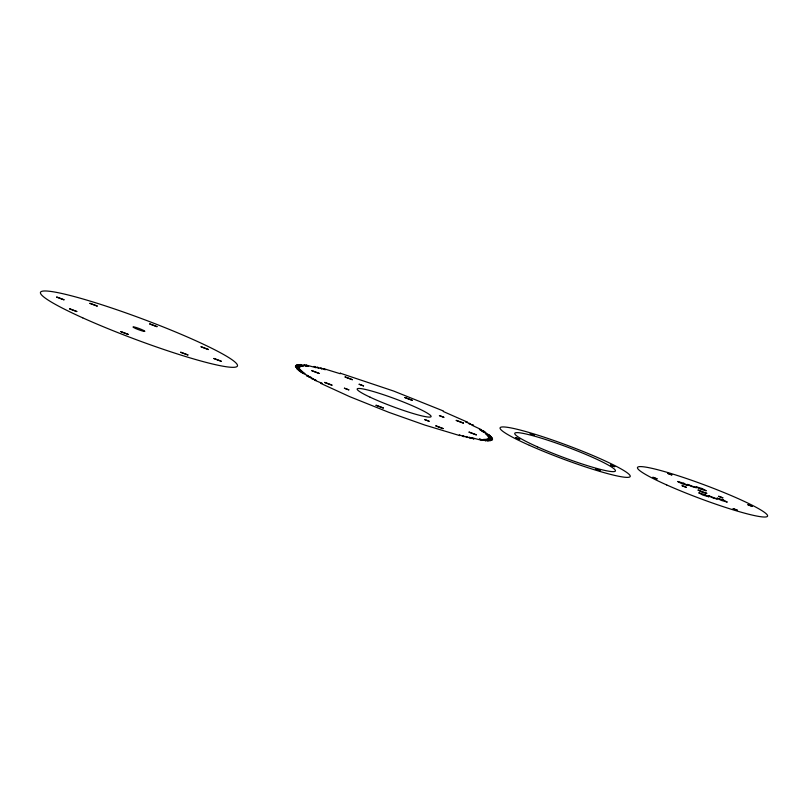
<?xml version="1.0" encoding="UTF-8"?>
<svg xmlns="http://www.w3.org/2000/svg" width="808" height="808" viewBox="0 0 808 808"><rect width="100%" height="100%" fill="white"/><g stroke="black" fill="none" stroke-linecap="round" stroke-linejoin="round"><path stroke-width="1.21" d="M149.763 323.856L157.035 326.573M156.914 326.715L149.722 324.008M404.929 397.486L412.191 400.202M412.141 400.344L404.879 397.627M56.742 297.001L64.014 299.718M63.953 299.859L56.701 297.142M89.971 303.263L97.233 305.979M69.569 308.727L76.831 311.454M97.172 306.121L89.93 303.424M76.75 311.585L69.498 308.858M120.917 331.583L128.179 334.31M128.098 334.441L120.857 331.714M201.121 346.703L208.383 349.43M180.719 352.177L187.981 354.894M208.302 349.571L201.071 346.854M187.85 355.035L180.689 352.339M213.938 358.439L221.21 361.156M221.139 361.297L213.908 358.601M311.908 370.63L319.18 373.346M319.109 373.488L311.858 370.781M345.127 376.892L352.399 379.619M324.725 382.356L331.997 385.083M352.308 379.75L345.077 377.043M331.906 385.224L324.715 382.548M376.084 405.212L383.346 407.939M383.265 408.07L376.033 405.364M456.288 420.342L463.55 423.059M435.886 425.806L443.148 428.533M463.469 423.2L456.217 420.473M443.087 428.664L435.835 425.957M469.105 432.068L476.366 434.795M476.286 434.926L469.044 432.199M530.29 433.623L534.472 435.189M534.401 435.34L530.26 433.795M515.565 437.572L519.736 439.138M519.665 439.289L515.524 437.744M610.575 465.004L614.747 466.57M614.676 466.721L610.525 465.166M667.66 473.286L671.832 474.841M671.761 474.993L667.62 473.448M595.839 468.953L600.011 470.519M599.94 470.67L595.819 469.135M652.925 477.235L657.096 478.791M656.985 478.942L652.884 477.397M682.154 485.669L686.335 487.234M686.265 487.386L682.124 485.84M718.696 496.223L722.877 497.779M722.756 497.93L718.665 496.385M747.935 504.657L752.107 506.222M752.036 506.374L747.915 504.838M733.199 508.606L737.381 510.171M737.3 510.323L733.179 508.788M340.299 373.205L340.219 373.73L323.897 368.711L325.281 369.751L320.635 367.933L322.018 368.973L317.372 367.155L318.756 368.196L314.029 366.428L316.11 367.691L305.899 364.994L308.626 366.458L303.919 364.792L306.646 366.246L300.111 364.509L303.404 366.125L298.859 364.6L302.152 366.216L297.607 364.691L300.839 366.307L296.536 364.974L300.324 366.701L296.031 365.357L299.819 367.084L295.526 365.741L299.314 367.468L295.395 366.337L299.576 368.135L295.657 367.004L300.121 369.509L296.708 368.65L301.182 370.478L297.728 369.579L302.212 371.417L298.758 370.519L303.232 372.357L300.324 371.72L304.99 373.538L302.081 372.902L308.585 375.952L306.404 375.649L311.141 377.417L308.848 377.053L313.585 378.811L311.302 378.447L316.039 380.214L314.423 380.134L322.2 383.376L320.584 383.295L349.733 396.667L388.83 412.332L424.786 425.048L459.803 435.613L459.308 434.866L464.095 436.724L462.711 435.674L467.357 437.502L465.974 436.461L470.62 438.279L469.236 437.239L473.963 439.007L471.882 437.734L482.083 440.431L479.366 438.976L486.042 440.855L483.325 439.39L487.87 440.916L484.578 439.31L489.133 440.835L485.84 439.219L490.385 440.744L487.143 439.128L491.961 440.077L488.173 438.34L492.456 439.693L488.678 437.956L492.597 439.098L488.406 437.29L492.325 438.431L488.143 436.623L492.062 437.764L487.87 435.926L491.284 436.785L486.8 434.946L490.254 435.845L485.78 434.017L489.234 434.906L483.002 431.896L485.901 432.533L481.245 430.714L484.144 431.351L479.407 429.482L481.588 429.775L471.953 425.22L473.559 425.291L468.872 423.644L470.478 423.715L465.792 422.059L467.398 422.13L443.319 411.514L443.471 411.019L393.658 391.052L340.299 373.205M344.42 388.214L348.814 389.86L344.42 388.214M359.156 384.265L363.549 385.911L359.156 384.265M424.695 419.584L429.088 421.241L424.695 419.584M439.431 415.635L443.824 417.292L439.431 415.635M687.618 484.436L691.183 486.355L696.415 487.739L687.618 484.436M698.122 490.092L701.687 492.022L706.919 493.395L698.122 490.092M708.626 495.759L713.353 498.112L717.423 499.061L708.626 495.759M683.8 483.255L677.71 481.497L681.912 483.76L688.002 485.517L683.8 483.255M702.071 488.527L695.981 486.769L700.183 489.032L706.273 490.789L702.071 488.527M704.808 494.577L698.718 492.819L702.91 495.082L709.01 496.839L704.808 494.577M723.079 499.849L716.989 498.092L721.19 500.354L727.281 502.111L723.079 499.849M666.681 484.931A69.468 7.141 20.5 0 0 767.489 516.261A69.468 7.141 20.5 0 0 673.306 474.215A69.468 7.141 20.5 0 0 666.681 484.931M529.311 445.279A69.468 7.141 20.5 0 0 630.129 476.609A69.468 7.141 20.5 0 0 535.946 434.563A69.468 7.141 20.5 0 0 529.311 445.279M537.451 446.844A53.671 5.515 20.5 0 0 615.353 471.044A53.671 5.515 20.5 0 0 542.572 438.552A53.671 5.515 20.5 0 0 537.451 446.844M370.135 397.213A39.471 4.06 20.5 0 0 430.492 416.999A39.471 4.06 20.5 0 0 381.699 394.112A39.471 4.06 20.5 0 0 370.135 397.213M82.729 317.847A105.141 10.807 20.5 0 0 237.158 366.388A105.141 10.807 20.5 0 0 96.94 303.202A105.141 10.807 20.5 0 0 82.729 317.847M135.694 328.523A6.312 0.646 20.5 0 0 144.854 331.371A6.312 0.646 20.5 0 0 136.289 327.543A6.312 0.646 20.5 0 0 135.694 328.523"/></g></svg>
